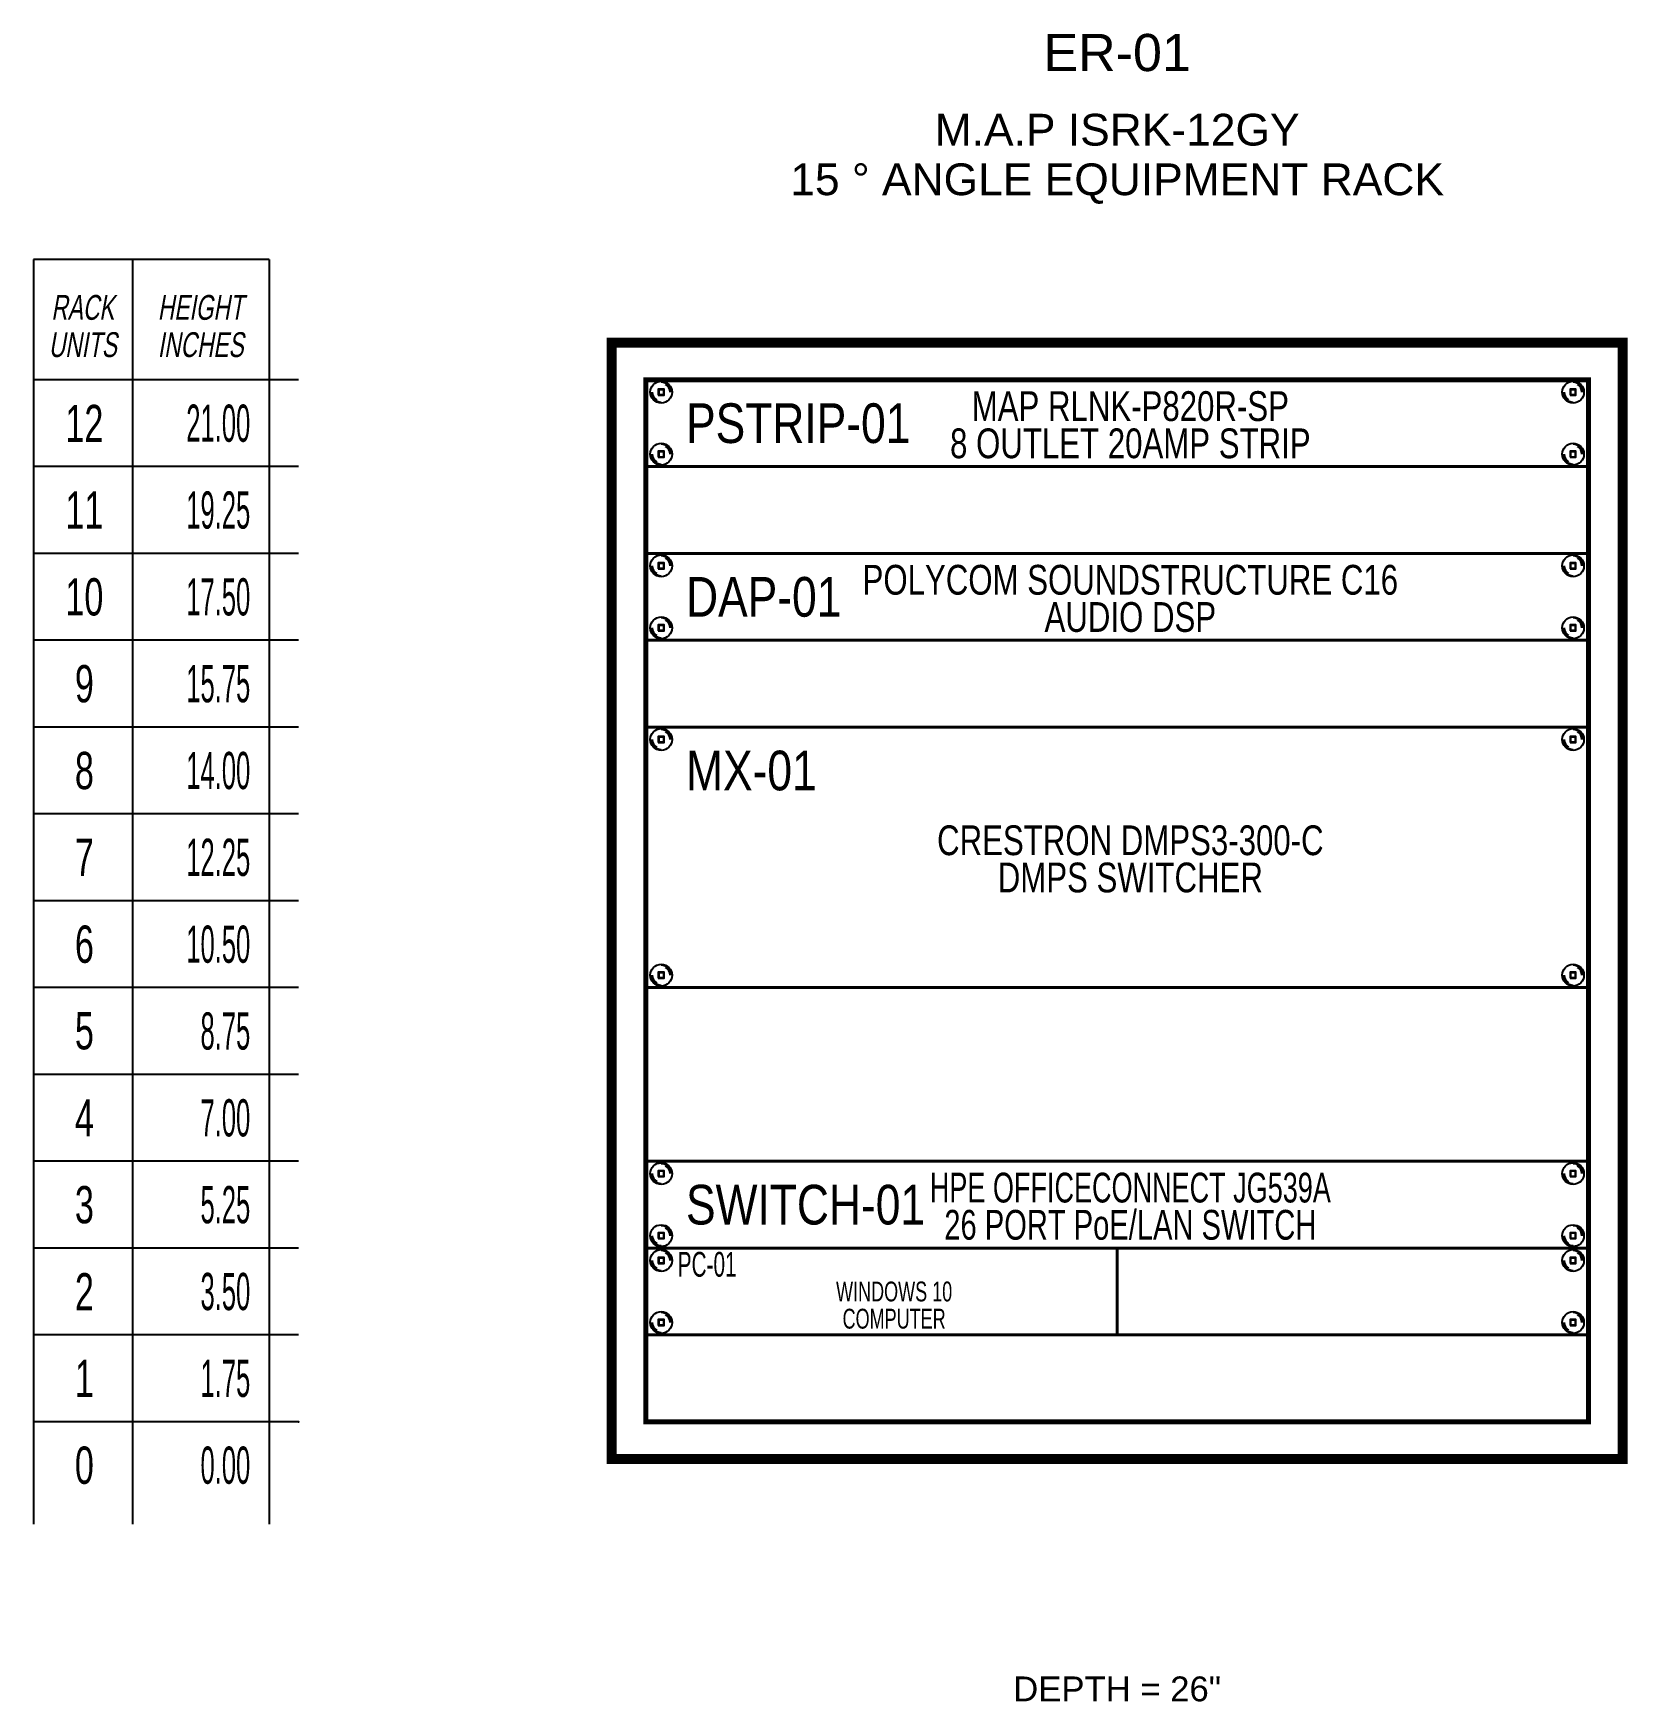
# Model space of a CAD drawing. Extents: x 0 to 120, y 0 to 43.
# Drawn here: x 88.2 to 120.33, y 8.97 to 42.59 of the extents above; entities that cross this region are included whole.
import ezdxf
from ezdxf.enums import TextEntityAlignment as Align

# ---------------------------------------------------------------- set-up
doc = ezdxf.new("R2010")
doc.units = 0
doc.header["$MEASUREMENT"] = 0
doc.layers.get('0').update_dxf_attribs({"linetype": 'CONTINUOUS'})
doc.layers.add('TEXT-MEDIUM', color=1, linetype='CONTINUOUS')
doc.layers.add('TEXT-SMALL', color=7, linetype='CONTINUOUS')
doc.styles.add('JVF', font='stylu.ttf')
doc.styles.add('NARROW', font='ARIALN.TTF')
doc.styles.get("Standard").update_dxf_attribs({"font": 'arial.ttf'})

# ---------------------------------------------------------------- blocks, each defined once
blk = doc.blocks.new('*U21')
for points, const_width in [([(19.687, -0.75), (-0.688, -0.75), (-0.688, 21.75), (19.687, 21.75)], 0.2), ([(19, 0), (0, 0), (0, 21), (19, 21)], 0.1)]:
    blk.add_lwpolyline(points, close=True, dxfattribs=dict(const_width=const_width))
at = {"color": 2}
for p in [(0, 21), (0, 19.25), (0, 17.5), (0, 15.75), (0, 14), (0, 12.25), (0, 10.5), (0, 8.75), (0, 7), (0, 5.25), (0, 3.5), (0, 1.75), (0, 0), (0, 0)]:
    blk.add_point(p, dxfattribs=at)
at = {"layer": 'TEXT-MEDIUM'}
blk.add_attdef('DEVICE', text='', height=0.75, dxfattribs=at).set_placement((9.5, 27.22), align=Align.CENTER)
at = {"layer": 'TEXT-SMALL'}
for tag, height, p in [('MODEL', 0.64, (9.5, 25.72)), ('DESC', 0.64, (9.5, 24.72)), ('DEPTH', 0.5, (9.5, -5.634))]:
    blk.add_attdef(tag, text='', height=height, dxfattribs=at).set_placement(p, align=Align.CENTER)
blk = doc.blocks.new('*U20')
at = {"color": 7}
for p, q in [((-7.59, 23.423), (-12.34, 23.423)), ((-7, 21), (-12.34, 21)), ((-7, 19.25), (-12.34, 19.25)), ((-7, 17.5), (-12.34, 17.5)), ((-7, 15.75), (-12.34, 15.75)), ((-7, 14), (-12.34, 14)), ((-7, 12.25), (-12.34, 12.25)), ((-7, 10.5), (-12.34, 10.5)), ((-7, 8.75), (-12.34, 8.75)), ((-7, 7), (-12.34, 7)), ((-7, 5.25), (-12.34, 5.25)), ((-7, 3.5), (-12.34, 3.5)), ((-7, 1.75), (-12.34, 1.75)), ((-7, 0), (-12.34, 0))]:
    blk.add_line(p, q, dxfattribs=at)
for points in [[(-12.34, 23.423), (-12.34, -2.062)], [(-10.34, 23.423), (-10.34, -2.062)], [(-7.59, 23.423), (-7.59, -2.062)]]:
    blk.add_lwpolyline(points)
blk.add_point((-7, 0))
at = {"color": 7, "style": 'NARROW', "oblique": 10, "width": 0.8}
for s, p in [('RACK', (-11.344, 22.208)), ('HEIGHT', (-8.969, 22.208)), ('UNITS', (-11.344, 21.458)), ('INCHES', (-8.969, 21.458))]:
    blk.add_text(s, height=0.5, dxfattribs=at).set_placement(p, align=Align.CENTER)
at = {"color": 7, "style": 'NARROW', "width": 0.6}
for s, p in [('21.00', (-7.969, 20.125)), ('19.25', (-7.969, 18.375)), ('17.50', (-7.969, 16.625)), ('15.75', (-7.969, 14.875)), ('14.00', (-7.969, 13.125)), ('12.25', (-7.969, 11.375)), ('10.50', (-7.969, 9.625)), ('8.75', (-7.969, 7.875)), ('7.00', (-7.969, 6.125)), ('5.25', (-7.969, 4.375)), ('3.50', (-7.969, 2.625)), ('1.75', (-7.969, 0.875)), ('0.00', (-7.969, -0.875))]:
    blk.add_text(s, height=0.75, dxfattribs=at).set_placement(p, align=Align.MIDDLE_RIGHT)
at = {"color": 7, "style": 'NARROW', "width": 0.8}
for s, p in [('12', (-11.312, 20.125)), ('11', (-11.312, 18.375)), ('10', (-11.312, 16.625)), ('9', (-11.312, 14.875)), ('8', (-11.312, 13.125)), ('7', (-11.312, 11.375)), ('6', (-11.312, 9.625)), ('5', (-11.312, 7.875)), ('4', (-11.312, 6.125)), ('3', (-11.312, 4.375)), ('2', (-11.312, 2.625)), ('1', (-11.312, 0.875)), ('0', (-11.312, -0.875))]:
    blk.add_text(s, height=0.75, dxfattribs=at).set_placement(p, align=Align.MIDDLE)
blk = doc.blocks.new('RACK_DEVICE_V3')
at = {"const_width": 0.0625}
blk.add_lwpolyline([(0, 0), (19, 0), (19, -1.75), (0, -1.75)], close=True, dxfattribs=at)
for points in [[(0.252, -0.31), (0.373, -0.31), (0.373, -0.19), (0.252, -0.19)], [(0.263, -0.3), (0.362, -0.3), (0.362, -0.2), (0.263, -0.2)], [(18.628, -0.31), (18.747, -0.31), (18.747, -0.19), (18.628, -0.19)], [(18.637, -0.3), (18.738, -0.3), (18.738, -0.2), (18.637, -0.2)], [(0.252, -1.56), (0.373, -1.56), (0.373, -1.44), (0.252, -1.44)], [(0.263, -1.55), (0.362, -1.55), (0.362, -1.45), (0.263, -1.45)], [(18.628, -1.56), (18.747, -1.56), (18.747, -1.44), (18.628, -1.44)], [(18.637, -1.55), (18.738, -1.55), (18.738, -1.45), (18.637, -1.45)]]:
    blk.add_lwpolyline(points, close=True)
for centre in [(0.312, -0.25), (18.688, -0.25), (0.312, -1.5), (18.688, -1.5)]:
    blk.add_circle(centre, 0.219)
for centre, radius, start, end in [((0.312, -0.25), 0.199, 180, 270), ((0.312, -0.25), 0.179, 180, 240), ((0.312, -0.25), 0.199, 0, 90), ((0.312, -0.25), 0.179, 0, 60), ((18.688, -0.25), 0.199, 180, 270), ((18.688, -0.25), 0.179, 180, 240), ((18.688, -0.25), 0.199, 0, 90), ((18.688, -0.25), 0.179, 0, 60), ((0.312, -1.5), 0.199, 0, 90), ((18.688, -1.5), 0.199, 0, 90), ((0.312, -1.5), 0.199, 180, 270), ((0.312, -1.5), 0.179, 180, 240), ((0.312, -1.5), 0.179, 0, 60), ((18.688, -1.5), 0.199, 180, 270), ((18.688, -1.5), 0.179, 180, 240), ((18.688, -1.5), 0.179, 0, 60)]:
    blk.add_arc(centre, radius, start, end)
at = {"style": 'JVF'}
blk.add_text('Blocks Produced by xxxxxxxxxxxxxxxxxxxxxxxxxxxxxxxxxxxxxxxxxxxxxxxxxxxxxxxxxxxxxxxxxxxxxxxxxxxx', height=0.00125, dxfattribs=at).set_placement((0, -1.75), align=Align.CENTER)
at = {"width": 0.75}
for tag, p in [('R-MODEL', (9.766, -0.531)), ('R-DESC', (9.766, -1.281))]:
    blk.add_attdef(tag, text='', height=0.6, dxfattribs=at).set_placement(p, align=Align.MIDDLE_CENTER)
at = {"width": 0.8}
blk.add_attdef('R-DEVICE', text='', height=0.8, dxfattribs=at).set_placement((0.813, -0.875), align=Align.MIDDLE_LEFT)
blk = doc.blocks.new('*U42')
at = {"const_width": 0.0625}
blk.add_lwpolyline([(0, 0), (19, 0), (19, -5.25), (0, -5.25)], close=True, dxfattribs=at)
for points in [[(0.252, -0.31), (0.373, -0.31), (0.373, -0.19), (0.252, -0.19)], [(0.263, -0.3), (0.362, -0.3), (0.362, -0.2), (0.263, -0.2)], [(18.628, -0.31), (18.747, -0.31), (18.747, -0.19), (18.628, -0.19)], [(18.637, -0.3), (18.738, -0.3), (18.738, -0.2), (18.637, -0.2)], [(0.252, -5.06), (0.373, -5.06), (0.373, -4.94), (0.252, -4.94)], [(0.263, -5.05), (0.362, -5.05), (0.362, -4.95), (0.263, -4.95)], [(18.628, -5.06), (18.747, -5.06), (18.747, -4.94), (18.628, -4.94)], [(18.637, -5.05), (18.738, -5.05), (18.738, -4.95), (18.637, -4.95)]]:
    blk.add_lwpolyline(points, close=True)
for centre in [(0.312, -0.25), (18.688, -0.25), (0.312, -5), (18.688, -5)]:
    blk.add_circle(centre, 0.219)
for centre, radius, start, end in [((0.312, -0.25), 0.199, 180, 270), ((0.312, -0.25), 0.179, 180, 240), ((0.312, -0.25), 0.199, 0, 90), ((0.312, -0.25), 0.179, 0, 60), ((18.688, -0.25), 0.199, 180, 270), ((18.688, -0.25), 0.179, 180, 240), ((18.688, -0.25), 0.199, 0, 90), ((18.688, -0.25), 0.179, 0, 60), ((0.312, -5), 0.199, 180, 270), ((0.312, -5), 0.179, 180, 240), ((0.312, -5), 0.199, 0, 90), ((0.312, -5), 0.179, 0, 60), ((18.688, -5), 0.199, 180, 270), ((18.688, -5), 0.179, 180, 240), ((18.688, -5), 0.199, 0, 90), ((18.688, -5), 0.179, 0, 60)]:
    blk.add_arc(centre, radius, start, end)
at = {"style": 'JVF'}
blk.add_text('Blocks Produced by xxxxxxxxxxxxxxxxxxxxxxxxxxxxxxxxxxxxxxxxxxxxxxxxxxxxxxxxxxxxxxxxxxxxxxxxxxxx', height=0.00125, dxfattribs=at).set_placement((0, -5.25), align=Align.CENTER)
at = {"width": 0.8}
blk.add_attdef('R-DEVICE', text='', height=0.8, dxfattribs=at).set_placement((0.813, -0.875), align=Align.MIDDLE_LEFT)
at = {"width": 0.75}
for tag, p in [('R-MODEL', (9.766, -2.281)), ('R-DESC', (9.766, -3.031))]:
    blk.add_attdef(tag, text='', height=0.6, dxfattribs=at).set_placement(p, align=Align.MIDDLE_CENTER)
blk = doc.blocks.new('*U43')
at = {"const_width": 0.0625}
blk.add_lwpolyline([(0, 0), (19, 0), (19, -1.75), (0, -1.75)], close=True, dxfattribs=at)
blk.add_lwpolyline([(9.5, 0), (9.5, -1.75)], dxfattribs=at)
for points in [[(0.252, -0.31), (0.373, -0.31), (0.373, -0.19), (0.252, -0.19)], [(0.263, -0.3), (0.362, -0.3), (0.362, -0.2), (0.263, -0.2)], [(18.628, -0.31), (18.747, -0.31), (18.747, -0.19), (18.628, -0.19)], [(18.637, -0.3), (18.738, -0.3), (18.738, -0.2), (18.637, -0.2)], [(0.252, -1.56), (0.373, -1.56), (0.373, -1.44), (0.252, -1.44)], [(0.263, -1.55), (0.362, -1.55), (0.362, -1.45), (0.263, -1.45)], [(18.628, -1.56), (18.747, -1.56), (18.747, -1.44), (18.628, -1.44)], [(18.637, -1.55), (18.738, -1.55), (18.738, -1.45), (18.637, -1.45)]]:
    blk.add_lwpolyline(points, close=True)
for centre in [(0.312, -0.25), (18.688, -0.25), (0.312, -1.5), (18.688, -1.5)]:
    blk.add_circle(centre, 0.219)
for centre, radius, start, end in [((0.312, -0.25), 0.199, 180, 270), ((0.312, -0.25), 0.179, 180, 240), ((0.312, -0.25), 0.199, 0, 90), ((0.312, -0.25), 0.179, 0, 60), ((18.688, -0.25), 0.199, 180, 270), ((18.688, -0.25), 0.179, 180, 240), ((18.688, -0.25), 0.199, 0, 90), ((18.688, -0.25), 0.179, 0, 60), ((0.312, -1.5), 0.199, 0, 90), ((18.688, -1.5), 0.199, 0, 90), ((0.312, -1.5), 0.199, 180, 270), ((0.312, -1.5), 0.179, 180, 240), ((0.312, -1.5), 0.179, 0, 60), ((18.688, -1.5), 0.199, 180, 270), ((18.688, -1.5), 0.179, 180, 240), ((18.688, -1.5), 0.179, 0, 60)]:
    blk.add_arc(centre, radius, start, end)
at = {"style": 'JVF'}
blk.add_text('Blocks Produced by xxxxxxxxxxxxxxxxxxxxxxxxxxxxxxxxxxxxxxxxxxxxxxxxxxxxxxxxxxxxxxxxxxxxxxxxxxxx', height=0.00125, dxfattribs=at).set_placement((0, -1.75), align=Align.CENTER)
at = {"width": 0.6}
for tag, p in [('R-DEVICE-1', (0.644, -0.327)), ('R-DEVICE-2', (9.744, -0.327))]:
    blk.add_attdef(tag, text='', height=0.5, dxfattribs=at).set_placement(p, align=Align.MIDDLE_LEFT)
at = {"width": 0.65}
for tag, p in [('R-MODEL-1', (5.006, -0.875)), ('R-MODEL-2', (13.994, -0.875)), ('R-DESC-1', (5.006, -1.423)), ('R-DESC-2', (13.994, -1.423))]:
    blk.add_attdef(tag, text='', height=0.4, dxfattribs=at).set_placement(p, align=Align.MIDDLE_CENTER)

msp = doc.modelspace()

# ---------------------------------------------------------------- block references
ref = msp.add_blockref('*U21', (100.54, 14.611))
ref.add_attrib('DEVICE', 'ER-01', dxfattribs={"layer": 'TEXT-MEDIUM', "height": 0.75}).set_placement((110.04, 41.831), align=Align.CENTER)
ref.add_attrib('MODEL', 'M.A.P ISRK-12GY', dxfattribs={"layer": 'TEXT-SMALL', "height": 0.64}).set_placement((110.04, 40.331), align=Align.CENTER)
ref.add_attrib('DESC', '15 ° ANGLE EQUIPMENT RACK', dxfattribs={"layer": 'TEXT-SMALL', "height": 0.64}).set_placement((110.04, 39.331), align=Align.CENTER)
ref.add_attrib('DEPTH', 'DEPTH = 26"', dxfattribs={"layer": 'TEXT-SMALL', "height": 0.5}).set_placement((110.04, 8.977), align=Align.CENTER)
msp.add_blockref('*U20', (100.54, 14.611))
for name, p, values in [('RACK_DEVICE_V3', (100.54, 35.611), {'R-DEVICE': 'PSTRIP-01', 'R-MODEL': 'MAP RLNK-P820R-SP', 'R-DESC': '8 OUTLET 20AMP STRIP'}), ('RACK_DEVICE_V3', (100.54, 32.111), {'R-DEVICE': 'DAP-01', 'R-MODEL': 'POLYCOM SOUNDSTRUCTURE C16', 'R-DESC': 'AUDIO DSP'}), ('*U42', (100.54, 28.611), {'R-DEVICE': 'MX-01', 'R-MODEL': 'CRESTRON DMPS3-300-C', 'R-DESC': 'DMPS SWITCHER'})]:
    msp.add_blockref(name, p).add_auto_attribs(values)
ref = msp.add_blockref('RACK_DEVICE_V3', (100.54, 19.861))
ref.add_attrib('R-DEVICE', 'SWITCH-01', dxfattribs={"height": 0.8, "width": 0.8}).set_placement((101.352, 18.986), align=Align.MIDDLE_LEFT)
ref.add_attrib('R-MODEL', 'HPE OFFICECONNECT JG539A', dxfattribs={"height": 0.6, "width": 0.65}).set_placement((110.306, 19.33), align=Align.MIDDLE_CENTER)
ref.add_attrib('R-DESC', '26 PORT PoE/LAN SWITCH', dxfattribs={"height": 0.6, "width": 0.7}).set_placement((110.306, 18.58), align=Align.MIDDLE_CENTER)
ref = msp.add_blockref('*U43', (100.54, 18.111))
ref.add_attrib('R-DEVICE-1', 'PC-01', dxfattribs={"height": 0.5, "width": 0.6}).set_placement((101.184, 17.784), align=Align.MIDDLE_LEFT)
ref.add_attrib('R-MODEL-1', 'WINDOWS 10', dxfattribs={"height": 0.4, "width": 0.65}).set_placement((105.546, 17.236), align=Align.MIDDLE_CENTER)
ref.add_attrib('R-DESC-1', 'COMPUTER', dxfattribs={"height": 0.4, "width": 0.65}).set_placement((105.546, 16.688), align=Align.MIDDLE_CENTER)

doc.saveas('drawing.dxf')
